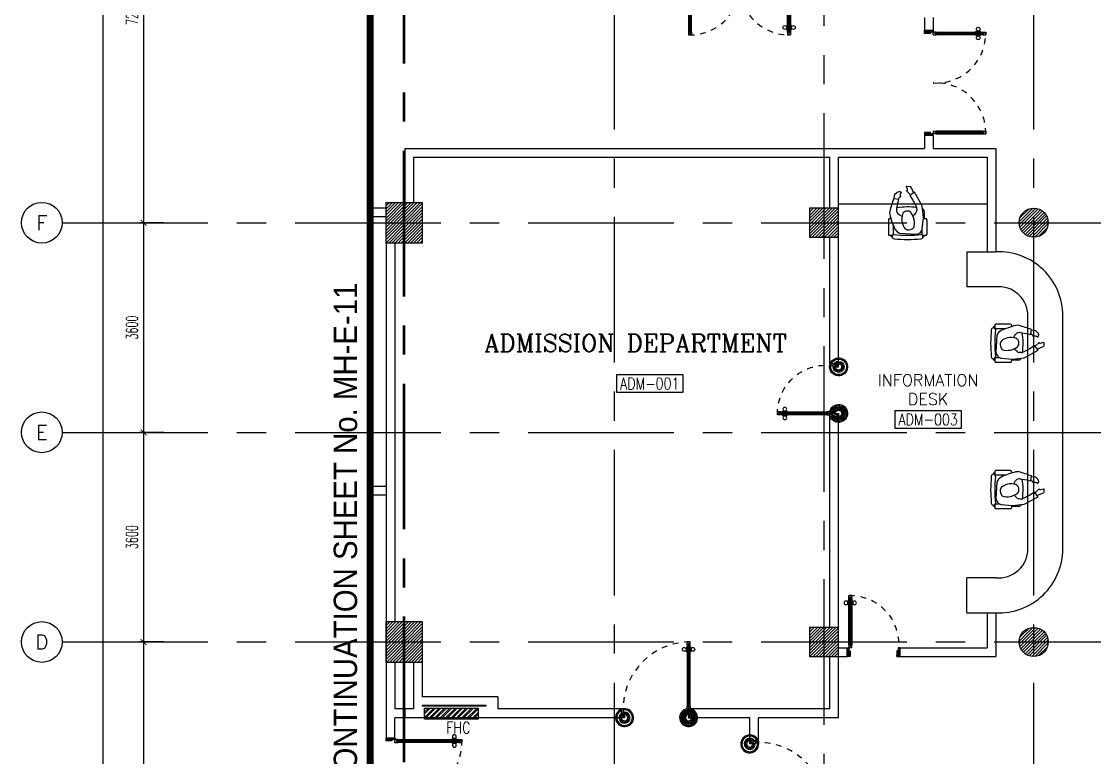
# Model space of a CAD drawing. Extents: x 0 to 93.3, y -13.5 to 76.8.
# Drawn here: x 0 to 18.42, y 10.62 to 23.26 of the extents above; entities that cross this region are included whole.
import ezdxf
from ezdxf.enums import TextEntityAlignment as Align

# ---------------------------------------------------------------- set-up
doc = ezdxf.new("R2010")
doc.units = 0
doc.header["$MEASUREMENT"] = 0
doc.header["$PDMODE"] = 3
doc.header["$PDSIZE"] = 0.1
for name, pattern in [('CENTER2', [1.125, 0.75, -0.125, 0.125, -0.125]), ('CENTERX2', [4, 2.5, -0.5, 0.5, -0.5]), ('HIDDEN', [0.375, 0.25, -0.125])]:
    doc.linetypes.add(name, pattern=pattern)
doc.layers.get('0').update_dxf_attribs({"color": 11, "linetype": 'CONTINUOUS'})
doc.layers.get('DEFPOINTS').update_dxf_attribs({"color": 11, "linetype": 'CONTINUOUS'})
for name, color, linetype in [('AX-CR', 11, 'CONTINUOUS'), ('AX-DIM', 11, 'CONTINUOUS'), ('AX-TXT', 11, 'CONTINUOUS'), ('AXES', 11, 'CENTERX2'), ('COL', 11, 'CONTINUOUS'), ('COUNTER', 11, 'CONTINUOUS'), ('DOOR', 11, 'CONTINUOUS'), ('EJ', 11, 'CONTINUOUS'), ('ELEV', 11, 'CONTINUOUS'), ('FHC', 11, 'CONTINUOUS'), ('HAT', 11, 'CONTINUOUS'), ('NON-MEDICAL', 11, 'CONTINUOUS'), ('RM-BOX', 11, 'CONTINUOUS'), ('RM-NAME', 11, 'CONTINUOUS'), ('RM-NO', 11, 'CONTINUOUS'), ('SHAFT', 11, 'CONTINUOUS'), ('SUNI-FUR', 11, 'CONTINUOUS'), ('TXT1', 11, 'CONTINUOUS'), ('WALL', 11, 'CONTINUOUS')]:
    doc.layers.add(name, color=color, linetype=linetype)
doc.styles.add('ROMANC', font='romanc', dxfattribs={"height": 0.1})
doc.styles.add('ROMANS', font='ROMANS.shx', dxfattribs={"width": 0.6})
doc.styles.add('TTXT', font='swisse.ttf', dxfattribs={"width": 0.6})
doc.dimstyles.new('STANDARD in', dxfattribs={"dimtxt": 0.2, "dimasz": 0.1, "dimexe": 0.07, "dimexo": 0.05, "dimgap": 0.1, "dimtad": 1, "dimdec": 0, "dimlfac": 1000, "dimzin": 0, "dimdsep": 46, "dimtxsty": 'ROMANS', "dimblk": 'ARCHTICK', "dimcen": 0.05, "dimdle": 0.05, "dimclrd": 7, "dimclre": 7, "dimclrt": 2, "dimadec": 0, "dimazin": 0, "dimtfac": 1, "dimtdec": 0, "dimtmove": 2, "dimatfit": 3, "dimldrblk": 'ARCHTICK', "dimfxl": 0, "dimtolj": 1, "dimtzin": 0, "dimarcsym": 0})

# ---------------------------------------------------------------- blocks, each defined once
blk = doc.blocks.new('RM1')
at = {"layer": 'RM-BOX'}
blk.add_lwpolyline([(570, -200), (-570, -200), (-570, -500), (570, -500)], close=True, dxfattribs=at)
at = {"layer": 'RM-NAME', "style": 'ROMANS'}
for tag, p in [('ROOMNAME1', (0, 324)), ('ROOMNAME2', (0, 0))]:
    blk.add_attdef(tag, text='', height=200, dxfattribs=at).set_placement(p, align=Align.MIDDLE)
at = {"layer": 'RM-NO', "style": 'ROMANS', "width": 0.8}
blk.add_attdef('ROOMNO', text='', height=200, dxfattribs=at).set_placement((0, -350), align=Align.MIDDLE)
blk = doc.blocks.new('DOOR100')
at = {"layer": 'DOOR', "color": 7, "linetype": 'ByBlock'}
for p, q in [((-75, 1250), (-75, 1300)), ((-75, 1300), (-25, 1300)), ((-25, 1300), (-75, 1300)), ((-25, 1250), (-25, 1300)), ((-91, 1205), (-91, 1140)), ((-82, 1205), (-91, 1205)), ((-82, 1140), (-91, 1140)), ((-82, 1128), (-82, 1218)), ((-75, 1218), (-82, 1218)), ((-82, 1205), (-82, 1140)), ((-75, 1128), (-82, 1128)), ((-58, 1250), (-75, 1250)), ((-58, 1250), (-58, 1270)), ((-42, 1270), (-58, 1270)), ((-42, 1250), (-42, 1270)), ((-25, 1250), (-42, 1250)), ((-25, 1218), (-18, 1218)), ((-25, 1128), (-18, 1128)), ((-18, 1128), (-18, 1218)), ((-18, 1205), (-18, 1140)), ((-18, 1205), (-9, 1205)), ((-18, 1140), (-9, 1140)), ((-9, 1205), (-9, 1140)), ((-75, 200), (-58, 200)), ((-75, 150), (-75, 200)), ((-58, 200), (-58, 180)), ((-42, 200), (-25, 200)), ((-42, 180), (-42, 200)), ((-25, 200), (-25, 150)), ((-1200, 0), (-1200, 150)), ((-1200, 150), (-1175, 150)), ((-1200, 150), (-1200, 0)), ((-1150, 0), (-1200, 114)), ((-1150, 0), (-1200, 40)), ((-1150, 0), (-1200, 0)), ((-1175, 150), (-1175, 100)), ((-1175, 100), (-1150, 100)), ((-1150, 0), (-1163, 100)), ((-1150, 100), (-1150, 0)), ((-75, 150), (-25, 150)), ((-58, 180), (-42, 180)), ((-50, 0), (0, 114)), ((-50, 100), (-50, 0)), ((-50, 0), (-37, 100)), ((-25, 100), (-50, 100)), ((-50, 0), (0, 40)), ((-50, 0), (0, 0)), ((0, 150), (-25, 150)), ((-25, 150), (-25, 100)), ((0, 0), (0, 150)), ((0, 150), (0, 0))]:
    blk.add_line(p, q, dxfattribs=at)
at = {"layer": 'DOOR', "linetype": 'ByBlock'}
for p, q in [((-75, 1250), (-75, 200)), ((-58, 200), (-58, 1250)), ((-42, 200), (-42, 1250)), ((-25, 200), (-25, 1250))]:
    blk.add_line(p, q, dxfattribs=at)
at = {"layer": 'DOOR', "color": 7, "linetype": 'ByBlock'}
for centre in [(-124, 1173), (24, 1173)]:
    blk.add_circle(centre, 32.4, dxfattribs=at)
at = {"layer": 'DOOR', "linetype": 'HIDDEN', "ltscale": 0.5}
blk.add_arc((-25, 150), 1150, 90, 180, dxfattribs=at)
at = {"layer": 'DOOR', "color": 7, "linetype": 'ByBlock'}
for centre, radius, start, end in [((-1150, 0), 154, 103.7142, 108.8947), ((-1150, 0), 134, 100.72, 111.8402), ((-1150, 0), 94.4, 90, 121.9818), ((-1150, 0), 74.4, 90, 132.2236), ((-1150, 0), 54.4, 90, 156.7926), ((-1150, 0), 34.4, 90, 180), ((-1150, 0), 14.4, 90, 180), ((-50, 0), 94.4, 58.0182, 90), ((-50, 0), 74.4, 47.7764, 90), ((-50, 0), 54.4, 23.2074, 90), ((-50, 0), 34.4, 0, 90), ((-50, 0), 14.4, 0, 90), ((-50, 0), 134, 68.1598, 79.28), ((-50, 0), 114, 64.0838, 77.3774), ((-50, 0), 154, 71.1053, 76.2858)]:
    blk.add_arc(centre, radius, start, end, dxfattribs=at)
blk = doc.blocks.new('A$C49F1192B')
at = {"layer": 'DOOR', "color": 0, "linetype": 'ByBlock', "xscale": -1, "rotation": 270}
blk.add_blockref('DOOR100', (0, 1200), dxfattribs=at)
blk = doc.blocks.new('*X127')
at = {"color": 0}
for p, q in [((73379, 17907), (73834, 18361)), ((73379, 17960), (73780, 18361)), ((73379, 18013), (73727, 18361)), ((73379, 18066), (73674, 18361)), ((73379, 18119), (73621, 18361)), ((73379, 18172), (73568, 18361)), ((73379, 18225), (73515, 18361)), ((73379, 18278), (73462, 18361)), ((73379, 18331), (73409, 18361)), ((73387, 17861), (73879, 18354)), ((73440, 17861), (73879, 18301)), ((73493, 17861), (73879, 18248)), ((73546, 17861), (73879, 18195)), ((73599, 17861), (73879, 18142)), ((73652, 17861), (73879, 18088)), ((73705, 17861), (73879, 18035)), ((73758, 17861), (73879, 17982)), ((73811, 17861), (73879, 17929)), ((73864, 17861), (73879, 17876))]:
    blk.add_line(p, q, dxfattribs=at)
blk = doc.blocks.new('COL50')
at = {"layer": 'COL'}
blk.add_lwpolyline([(-250, 250), (-250, -250), (250, -250), (250, 250)], close=True, dxfattribs=at)
blk = doc.blocks.new('*X126')
at = {"color": 0}
for p, q in [((73379, 25066), (73874, 25561)), ((73379, 25119), (73821, 25561)), ((73379, 25172), (73768, 25561)), ((73379, 25225), (73715, 25561)), ((73379, 25278), (73662, 25561)), ((73379, 25331), (73609, 25561)), ((73379, 25384), (73556, 25561)), ((73379, 25437), (73503, 25561)), ((73379, 25490), (73450, 25561)), ((73379, 25543), (73397, 25561)), ((73427, 25061), (73879, 25513)), ((73480, 25061), (73879, 25460)), ((73533, 25061), (73879, 25407)), ((73586, 25061), (73879, 25354)), ((73639, 25061), (73879, 25301)), ((73692, 25061), (73879, 25248)), ((73745, 25061), (73879, 25195)), ((73798, 25061), (73879, 25142)), ((73851, 25061), (73879, 25089))]:
    blk.add_line(p, q, dxfattribs=at)
blk = doc.blocks.new('A$C272A55A0')
at = {"layer": 'DOOR', "color": 0, "linetype": 'ByBlock'}
for p, q in [((0, 900), (0, 1050)), ((50, 1050), (0, 1050)), ((25, 950), (50, 950)), ((25, 900), (25, 950)), ((50, 950), (50, 1050)), ((1750, 950), (1750, 1050)), ((1750, 1050), (1800, 1050)), ((1775, 950), (1750, 950)), ((1775, 900), (1775, 950)), ((1800, 1050), (1800, 900)), ((0, 900), (25, 900)), ((75, 900), (25, 900)), ((25, 850), (25, 900)), ((42, 850), (25, 850)), ((58, 870), (42, 870)), ((42, 870), (42, 850)), ((58, 850), (58, 870)), ((75, 850), (58, 850)), ((75, 900), (75, 850)), ((1725, 900), (1775, 900)), ((1725, 900), (1725, 850)), ((1725, 850), (1742, 850)), ((1742, 870), (1758, 870)), ((1742, 850), (1742, 870)), ((1758, 870), (1758, 850)), ((1758, 850), (1775, 850)), ((1800, 900), (1775, 900)), ((1775, 850), (1775, 900)), ((25, 50), (42, 50)), ((25, 50), (25, 0)), ((25, 0), (75, 0)), ((75, 0), (25, 0)), ((42, 50), (42, 30)), ((42, 30), (58, 30)), ((58, 50), (75, 50)), ((58, 50), (58, 30)), ((75, 50), (75, 0)), ((1718, 160), (1709, 160)), ((1709, 95), (1709, 160)), ((1718, 95), (1709, 95)), ((1725, 173), (1718, 173)), ((1718, 173), (1718, 83)), ((1718, 95), (1718, 160)), ((1725, 83), (1718, 83)), ((1742, 50), (1725, 50)), ((1725, 50), (1725, 0)), ((1775, 0), (1725, 0)), ((1725, 0), (1775, 0)), ((1742, 50), (1742, 30)), ((1758, 30), (1742, 30)), ((1775, 50), (1758, 50)), ((1758, 50), (1758, 30)), ((1775, 173), (1782, 173)), ((1775, 83), (1782, 83)), ((1775, 50), (1775, 0)), ((1782, 173), (1782, 83)), ((1782, 160), (1791, 160)), ((1782, 95), (1782, 160)), ((1782, 95), (1791, 95)), ((1791, 95), (1791, 160))]:
    blk.add_line(p, q, dxfattribs=at)
at = {"layer": 'DOOR', "color": 9, "linetype": 'ByBlock'}
for p, q in [((50, 1050), (0, 1010)), ((50, 1050), (0, 937)), ((50, 1050), (37, 950)), ((1750, 1050), (1800, 1010)), ((1750, 1050), (1800, 937)), ((1750, 1050), (1763, 950))]:
    blk.add_line(p, q, dxfattribs=at)
at = {"layer": 'DOOR', "linetype": 'ByBlock'}
for p, q in [((25, 850), (25, 50)), ((42, 850), (42, 50)), ((58, 850), (58, 50)), ((75, 50), (75, 850)), ((1725, 50), (1725, 850)), ((1742, 850), (1742, 50)), ((1758, 850), (1758, 50)), ((1775, 850), (1775, 50))]:
    blk.add_line(p, q, dxfattribs=at)
at = {"layer": 'DOOR', "color": 0, "linetype": 'ByBlock'}
for centre in [(1676, 128), (1824, 128)]:
    blk.add_circle(centre, 32.4, dxfattribs=at)
at = {"layer": 'DOOR', "color": 9, "linetype": 'ByBlock'}
for centre, radius, start, end in [((50, 1050), 54.4, 203.2074, 270), ((50, 1050), 74.4, 227.7764, 270), ((50, 1050), 94.4, 238.0182, 270), ((50, 1050), 114, 244.0838, 257.3774), ((50, 1050), 134, 248.1598, 259.28), ((50, 1050), 34.4, 180, 270), ((50, 1050), 14.4, 180, 270), ((1750, 1050), 14.4, 270, 0), ((1750, 1050), 34.4, 270, 0), ((1750, 1050), 54.4, 270, 336.7926), ((1750, 1050), 74.4, 270, 312.2236), ((1750, 1050), 94.4, 270, 301.9818), ((1750, 1050), 114, 282.6226, 295.9162), ((1750, 1050), 134, 280.72, 291.8402), ((50, 1050), 154, 251.1053, 256.2858), ((1750, 1050), 154, 283.7142, 288.8947)]:
    blk.add_arc(centre, radius, start, end, dxfattribs=at)
at = {"layer": 'DOOR', "linetype": 'HIDDEN', "ltscale": 0.5}
for centre, start, end in [((50, 851), 268.3174, 3.2965), ((1750, 851), 176.7035, 271.6826)]:
    blk.add_arc(centre, 851, start, end, dxfattribs=at)
at = {"layer": 'WALL', "linetype": 'ByBlock'}
blk.add_line((1800, 900), (1800, 1050), dxfattribs=at)
blk = doc.blocks.new('C11')
at = {"layer": 'HAT'}
h = blk.add_hatch(dxfattribs=at)
h.set_pattern_fill('ANSI31', color=256, scale=300, style=0)
h.set_pattern_definition([(45, (-383765.23, -62181), (-26.5165043, 26.5165043), [])])
h.paths.add_polyline_path([(-20, 350), (-20, 700), (-320, 700), (-320, 350)])
h.paths.add_polyline_path([(-320, 0), (-20, 0), (-20, 350), (-320, 350)])
h = blk.add_hatch(dxfattribs=at)
h.set_pattern_fill('ANSI31', color=256, scale=300, style=0)
h.set_pattern_definition([(45, (-383445.23, -62181), (-26.5165043, 26.5165043), [])])
h.paths.add_polyline_path([(300, 350), (300, 700), (0, 700), (0, 350)])
h.paths.add_polyline_path([(0, 0), (300, 0), (300, 350), (0, 350)])
at = {"layer": 'COL'}
for points in [[(-20, 700), (-20, 0), (-320, 0), (-320, 700)], [(300, 700), (300, 0), (0, 0), (0, 700)]]:
    blk.add_lwpolyline(points, close=True, dxfattribs=at)
blk = doc.blocks.new('DOOR90')
at = {"layer": 'DOOR', "color": 7, "linetype": 'ByBlock'}
for p, q in [((-150, 0), (0, 0)), ((-150, 0), (-150, -25)), ((0, -50), (-114, 0)), ((0, -50), (-40, 0)), ((0, -50), (0, 0)), ((-1000, -25), (-1050, -25)), ((-1050, -75), (-1050, -25)), ((-1050, -25), (-1050, -75)), ((-1000, -75), (-1050, -75)), ((-1000, -42), (-1020, -42)), ((-1020, -42), (-1020, -58)), ((-1000, -58), (-1020, -58)), ((-1000, -25), (-1000, -42)), ((-1000, -58), (-1000, -75)), ((-878, -18), (-968, -18)), ((-968, -25), (-968, -18)), ((-968, -75), (-968, -82)), ((-878, -82), (-968, -82)), ((-955, -9), (-890, -9)), ((-955, -18), (-955, -9)), ((-955, -18), (-890, -18)), ((-955, -82), (-890, -82)), ((-955, -82), (-955, -91)), ((-955, -91), (-890, -91)), ((-890, -18), (-890, -9)), ((-890, -82), (-890, -91)), ((-878, -25), (-878, -18)), ((-878, -75), (-878, -82)), ((-200, -25), (-150, -25)), ((-200, -42), (-200, -25)), ((-180, -42), (-200, -42)), ((-200, -58), (-180, -58)), ((-200, -75), (-200, -58)), ((-150, -75), (-200, -75)), ((-180, -58), (-180, -42)), ((-150, -25), (-100, -25)), ((-150, -75), (-150, -25)), ((-100, -25), (-100, -50)), ((0, -50), (-100, -37)), ((-100, -50), (0, -50)), ((-150, -875), (-100, -875)), ((-150, -900), (-150, -875)), ((-150, -900), (0, -900)), ((0, -900), (-150, -900)), ((0, -850), (-114, -900)), ((-100, -875), (-100, -850)), ((0, -850), (-100, -863)), ((-100, -850), (0, -850)), ((0, -850), (-40, -900)), ((0, -850), (0, -900))]:
    blk.add_line(p, q, dxfattribs=at)
at = {"layer": 'DOOR', "linetype": 'ByBlock'}
for p, q in [((-200, -25), (-1000, -25)), ((-200, -42), (-1000, -42)), ((-200, -58), (-1000, -58)), ((-1000, -75), (-200, -75))]:
    blk.add_line(p, q, dxfattribs=at)
at = {"layer": 'DOOR', "color": 7, "linetype": 'ByBlock'}
for centre in [(-923, 24), (-923, -124)]:
    blk.add_circle(centre, 32.4, dxfattribs=at)
for centre, radius, start, end in [((0, -50), 154, 161.1053, 166.2858), ((0, -50), 94.4, 148.0182, 180), ((0, -50), 134, 158.1598, 169.28), ((0, -50), 114, 154.0838, 167.3774), ((0, -50), 74.4, 137.7764, 180), ((0, -50), 54.4, 113.2074, 180), ((0, -50), 34.4, 90, 180), ((0, -50), 14.4, 90, 180), ((0, -850), 154, 193.7142, 198.8947), ((0, -850), 134, 190.72, 201.8402), ((0, -850), 94.4, 180, 211.9818), ((0, -850), 74.4, 180, 222.2236), ((0, -850), 54.4, 180, 246.7926), ((0, -850), 34.4, 180, 270), ((0, -850), 14.4, 180, 270)]:
    blk.add_arc(centre, radius, start, end, dxfattribs=at)
at = {"layer": 'DOOR', "linetype": 'HIDDEN', "ltscale": 0.5}
blk.add_arc((-222, -50), 828, 178.2701, 275.003, dxfattribs=at)
blk = doc.blocks.new('A$C7D0B43B4')
at = {"layer": 'NON-MEDICAL'}
for p, q in [((0.043, 0.597), (0.043, 0.593)), ((0.071, 0.618), (0.063, 0.618)), ((0.071, 0.644), (0.071, 0.597)), ((0.336, 0.658), (0.085, 0.658)), ((0.251, 0.577), (0.091, 0.577)), ((0.357, 0.638), (0.357, 0.614)), ((0.688, 0.48), (0.699, 0.565)), ((0.106, 0.467), (0.09, 0.179)), ((0.134, 0.512), (0.106, 0.467)), ((0.178, 0.547), (0.134, 0.512)), ((0.397, 0.425), (0.41, 0.455)), ((0.41, 0.455), (0.42, 0.475)), ((0.42, 0.475), (0.436, 0.491)), ((0.507, 0.515), (0.509, 0.515)), ((0.509, 0.515), (0.541, 0.511)), ((0.541, 0.511), (0.583, 0.504)), ((0.583, 0.504), (0.62, 0.497)), ((0.62, 0.497), (0.663, 0.486)), ((0.663, 0.486), (0.688, 0.48)), ((0.415, 0.223), (0.409, 0.24)), ((0.454, 0.186), (0.415, 0.223)), ((0.594, 0.195), (0.545, 0.173)), ((0.586, 0.085), (0.813, 0.209)), ((0.673, 0.236), (0.594, 0.195)), ((0.754, 0.29), (0.673, 0.236)), ((0.813, 0.209), (0.754, 0.29)), ((0.043, 0.065), (0.043, 0.061)), ((0.071, 0.04), (0.063, 0.04)), ((0.071, 0.061), (0.071, 0.014)), ((0.159, 0.081), (0.091, 0.081)), ((0.174, 0.076), (0.185, 0.075)), ((0.185, 0.075), (0.363, 0.056)), ((0.357, 0.057), (0.357, 0.02)), ((0.481, 0.042), (0.357, 0.042)), ((0.374, 0.056), (0.568, 0.079)), ((0.517, 0.169), (0.481, 0.174)), ((0.336, 0), (0.085, 0))]:
    blk.add_line(p, q, dxfattribs=at)
for points in [[(0.698, 0.558), (0.766, 0.55, -0.166504), (0.775, 0.545), (0.806, 0.515, -0.116666), (0.809, 0.509), (0.822, 0.473, -0.181583), (0.821, 0.462), (0.811, 0.438, -0.566275), (0.802, 0.437, 0.372711), (0.738, 0.448, -0.458371), (0.731, 0.45, 0.210622), (0.689, 0.49)], [(0.36, 0.43, 0.128062), (0.226, 0.398, 0.215717), (0.165, 0.334), (0.165, 0.302), (0.169, 0.28), (0.179, 0.25, 0.242433), (0.225, 0.213, 0.136513), (0.377, 0.225), (0.439, 0.254, 0.297129), (0.486, 0.326, 0.138986), (0.471, 0.383, 0.105167), (0.45, 0.408), (0.43, 0.418), (0.406, 0.423), (0.36, 0.429)], [(0.763, 0.278), (0.827, 0.34, -0.445833), (0.835, 0.34), (0.837, 0.338, 0.30427), (0.855, 0.332), (0.905, 0.346, -0.509983), (0.913, 0.341), (0.911, 0.285, -0.292523), (0.9, 0.27), (0.8, 0.228)]]:
    blk.add_lwpolyline(points, format="xyb", dxfattribs=at)
for centre, radius, start, end in [((2.366, 0.329), 2.366, 174.4479, 185.5521), ((0.047, 0.558), 0.0356, 0, 180), ((0.063, 0.597), 0.0208, 90, 180), ((0.085, 0.644), 0.0138, 90, 180), ((0.091, 0.597), 0.0201, 180, 270), ((2.367, 0.329), 2.296, 174.2765, 185.7235), ((0.813, -0.863), 1.546, 104.2923, 114.2344), ((0.336, 0.638), 0.0203, 0, 90), ((0.456, 0.537), 0.101, 75.057, 104.2923), ((-0.092, -1.518), 2.229, 69.1975, 75.057), ((0.494, 0.435), 0.081, 81.0713, 136.3762), ((-0.526, 0.329), 1.083, 351.724, 9.6686), ((0.488, 0.224), 0.0506, 227.3813, 262.245), ((0.047, 0.1), 0.0356, 180, 0), ((0.063, 0.061), 0.0208, 180, 270), ((0.091, 0.061), 0.0201, 90, 180), ((0.085, 0.014), 0.0138, 180, 270), ((0.202, 0.184), 0.112, 182.6749, 255.2934), ((0.336, 0.02), 0.0203, 270, 0), ((0.368, 0.107), 0.0506, 264.13, 276.5666), ((0.481, 0.092), 0.0498, 270, 338.5912), ((0.524, 0.219), 0.0506, 262.245, 294.4377), ((0.562, 0.129), 0.0506, 276.5666, 298.8411)]:
    blk.add_arc(centre, radius, start, end, dxfattribs=at)
blk = doc.blocks.new('AXR')
at = {"layer": 'AX-CR'}
blk.add_circle((350, 0), 350, dxfattribs=at)
at = {"layer": 'AX-TXT', "style": 'ROMANS'}
blk.add_attdef('AX', text='', height=250, dxfattribs=at).set_placement((350, 0), align=Align.MIDDLE)
blk = doc.blocks.new('_ARCHTICK')
at = {"color": 0, "linetype": 'ByBlock', "const_width": 0.15}
blk.add_lwpolyline([(-0.5, -0.5), (0.5, 0.5)], dxfattribs=at)
blk = doc.blocks.new('*D138')
at = {"layer": 'AX-DIM', "color": 7, "lineweight": -2}
for p, q in [((1.396, 64.52), (1.396, 5.1)), ((5.765, 64.47), (1.326, 64.47)), ((11.979, 5.15), (1.326, 5.15))]:
    blk.add_line(p, q, dxfattribs=at)
at = {"layer": 'DEFPOINTS', "color": 0}
for p in [(5.815, 64.47), (1.396, 5.15), (12.029, 5.15)]:
    blk.add_point(p, dxfattribs=at)
at = {"layer": 'AX-DIM', "color": 7, "lineweight": -2, "xscale": 0.1, "yscale": 0.1, "zscale": 0.1}
for p, rotation in [((1.396, 64.47), 90), ((1.396, 5.15), 270)]:
    blk.add_blockref('_ARCHTICK', p, dxfattribs=dict(at, rotation=rotation))
at = {"layer": 'AX-DIM', "color": 2, "insert": (1.196, 34.81), "char_height": 0.2, "attachment_point": 5, "rotation": 90, "style": 'ROMANS'}
blk.add_mtext('\\A1;59320', dxfattribs=at)
blk = doc.blocks.new('*D141')
at = {"layer": 'AX-DIM', "color": 7, "lineweight": -2}
for p, q in [((2.446, 12.6), (2.026, 12.6)), ((2.096, 12.65), (2.096, 5.35)), ((2.446, 5.4), (2.026, 5.4))]:
    blk.add_line(p, q, dxfattribs=at)
at = {"layer": 'DEFPOINTS', "color": 0}
for p in [(2.496, 12.6), (2.096, 5.4), (2.496, 5.4)]:
    blk.add_point(p, dxfattribs=at)
at = {"layer": 'AX-DIM', "color": 7, "lineweight": -2, "xscale": 0.1, "yscale": 0.1, "zscale": 0.1}
for p, rotation in [((2.096, 12.6), 90), ((2.096, 5.4), 270)]:
    blk.add_blockref('_ARCHTICK', p, dxfattribs=dict(at, rotation=rotation))
at = {"layer": 'AX-DIM', "color": 2, "insert": (1.896, 9), "char_height": 0.2, "attachment_point": 5, "rotation": 90, "style": 'ROMANS'}
blk.add_mtext('\\A1;7200', dxfattribs=at)
blk = doc.blocks.new('*D146')
at = {"layer": 'AX-DIM', "color": 7, "lineweight": -2}
for p, q in [((2.446, 27), (2.026, 27)), ((2.096, 27.05), (2.096, 19.75)), ((2.446, 19.8), (2.026, 19.8))]:
    blk.add_line(p, q, dxfattribs=at)
at = {"layer": 'DEFPOINTS', "color": 0}
for p in [(2.496, 27), (2.096, 19.8), (2.496, 19.8)]:
    blk.add_point(p, dxfattribs=at)
at = {"layer": 'AX-DIM', "color": 7, "lineweight": -2, "xscale": 0.1, "yscale": 0.1, "zscale": 0.1}
for p, rotation in [((2.096, 27), 90), ((2.096, 19.8), 270)]:
    blk.add_blockref('_ARCHTICK', p, dxfattribs=dict(at, rotation=rotation))
at = {"layer": 'AX-DIM', "color": 2, "insert": (1.896, 23.4), "char_height": 0.2, "attachment_point": 5, "rotation": 90, "style": 'ROMANS'}
blk.add_mtext('\\A1;7200', dxfattribs=at)
blk = doc.blocks.new('*D147')
at = {"layer": 'AX-DIM', "color": 7, "lineweight": -2}
for p, q in [((2.096, 16.25), (2.096, 12.55)), ((2.446, 16.2), (2.026, 16.2)), ((2.446, 12.6), (2.026, 12.6))]:
    blk.add_line(p, q, dxfattribs=at)
at = {"layer": 'DEFPOINTS', "color": 0}
for p in [(2.496, 16.2), (2.096, 12.6), (2.496, 12.6)]:
    blk.add_point(p, dxfattribs=at)
at = {"layer": 'AX-DIM', "color": 7, "lineweight": -2, "xscale": 0.1, "yscale": 0.1, "zscale": 0.1}
for p, rotation in [((2.096, 16.2), 90), ((2.096, 12.6), 270)]:
    blk.add_blockref('_ARCHTICK', p, dxfattribs=dict(at, rotation=rotation))
at = {"layer": 'AX-DIM', "color": 2, "insert": (1.896, 14.4), "char_height": 0.2, "attachment_point": 5, "rotation": 90, "style": 'ROMANS'}
blk.add_mtext('\\A1;3600', dxfattribs=at)
blk = doc.blocks.new('*D148')
at = {"layer": 'AX-DIM', "color": 7, "lineweight": -2}
for p, q in [((2.446, 19.8), (2.026, 19.8)), ((2.096, 19.85), (2.096, 16.15)), ((2.446, 16.2), (2.026, 16.2))]:
    blk.add_line(p, q, dxfattribs=at)
at = {"layer": 'DEFPOINTS', "color": 0}
for p in [(2.496, 19.8), (2.096, 16.2), (2.496, 16.2)]:
    blk.add_point(p, dxfattribs=at)
at = {"layer": 'AX-DIM', "color": 7, "lineweight": -2, "xscale": 0.1, "yscale": 0.1, "zscale": 0.1}
for p, rotation in [((2.096, 19.8), 90), ((2.096, 16.2), 270)]:
    blk.add_blockref('_ARCHTICK', p, dxfattribs=dict(at, rotation=rotation))
at = {"layer": 'AX-DIM', "color": 2, "insert": (1.896, 18), "char_height": 0.2, "attachment_point": 5, "rotation": 90, "style": 'ROMANS'}
blk.add_mtext('\\A1;3600', dxfattribs=at)

msp = doc.modelspace()

# ---------------------------------------------------------------- hatches: boundary and pattern name
at = {"layer": 'FHC', "linetype": 'ByBlock', "ltscale": 0.3}
h = msp.add_hatch(dxfattribs=at)
h.set_pattern_fill('ANSI32', color=11, scale=175, style=0)
h.set_pattern_definition([(44.999998, (-225.27665, -19.776005), (-0.046403885, 0.046403882), []), (44.999998, (-225.24571, -19.776005), (-0.046403885, 0.046403882), [])])
h.paths.add_polyline_path([(7.8395, 11.275), (7.8395, 11.465), (6.9195, 11.465), (6.9195, 11.275)])
h.paths.add_polyline_path([(6.7069, 10.8539), (6.7069, 11.2747), (6.9694, 11.2747), (6.9694, 10.8539)], flags=9)
at = {"layer": 'HAT'}
h = msp.add_hatch(dxfattribs=at)
h.set_pattern_fill('ANSI31', color=256, scale=0.3, style=0)
h.set_pattern_definition([(45, (-43.86075, -23.833337), (-0.026516504, 0.026516504), [])])
h.paths.add_polyline_path([(17.1295, 19.8011), (17.3795, 19.8011), (17.3795, 20.0511, 0.4142136)])
h.paths.add_polyline_path([(17.3795, 20.0511), (17.3795, 19.8011), (17.6295, 19.8011, 0.4142136)])
h.paths.add_polyline_path([(17.6295, 19.8011), (17.3795, 19.8011), (17.3795, 19.5511, 0.4142136)])
h.paths.add_polyline_path([(17.3795, 19.8011), (17.1295, 19.8011, 0.4142136), (17.3795, 19.5511)])
h = msp.add_hatch(dxfattribs=at)
h.set_pattern_fill('ANSI31', color=256, scale=0.3, style=0)
h.set_pattern_definition([(45, (-43.86075, -31.033337), (-0.026516504, 0.026516504), [])])
h.paths.add_polyline_path([(17.1295, 12.6011), (17.3795, 12.6011), (17.3795, 12.8511, 0.4142136)])
h.paths.add_polyline_path([(17.3795, 12.8511), (17.3795, 12.6011), (17.6295, 12.6011, 0.4142136)])
h.paths.add_polyline_path([(17.6295, 12.6011), (17.3795, 12.6011), (17.3795, 12.3511, 0.4142136)])
h.paths.add_polyline_path([(17.3795, 12.6011), (17.1295, 12.6011, 0.4142136), (17.3795, 12.3511)])

# ---------------------------------------------------------------- linework, layer by layer
at = {"layer": 'AXES'}
for p, q in [((6.5595, -1.4643), (6.5595, 76.0748)), ((6.5795, -1.4643), (6.5795, 76.0748)), ((13.7795, -12.8215), (13.7795, 76.0748)), ((10.1795, 5.4), (10.1795, 64.22)), ((17.3795, 5.4), (17.3795, 63.97)), ((0.7, 19.8), (22.7795, 19.8)), ((0.7, 16.2), (22.7795, 16.2)), ((0.7, 12.6), (22.7795, 12.6))]:
    msp.add_line(p, q, dxfattribs=at)
at = {"layer": 'COUNTER'}
for p, q in [((14.0295, 20.125), (16.5795, 20.125)), ((16.2295, 19.3), (16.2295, 18.6975)), ((16.2295, 19.3), (16.5795, 19.3)), ((16.7295, 18.6975), (16.2295, 18.6975)), ((17.2795, 14.2011), (17.2795, 18.2)), ((17.2795, 15.2375), (17.2795, 18.1875)), ((17.8795, 14.2011), (17.8795, 18.2)), ((17.8795, 15.2375), (17.8795, 18.1875)), ((16.2295, 13.1011), (16.2295, 13.7036)), ((16.7295, 13.7036), (16.2295, 13.7036)), ((16.2295, 13.1011), (16.5795, 13.1011))]:
    msp.add_line(p, q, dxfattribs=at)
for centre, radius, start, end in [((16.7795, 18.2), 1.1, 0, 92.60525), ((16.7795, 18.2), 0.5, 0, 95.73917), ((16.7795, 14.2011), 0.5, 264.26083, 0), ((16.7777, 14.2019), 1.1018, 267.49483, 359.95911)]:
    msp.add_arc(centre, radius, start, end, dxfattribs=at)
at = {"layer": 'ELEV', "linetype": 'CENTER2', "const_width": 0.12}
msp.add_lwpolyline([(5.9859, 3.1628), (5.9859, 66.62)], dxfattribs=at)
at = {"layer": 'FHC', "linetype": 'ByBlock', "ltscale": 0.3}
for p, q in [((6.9195, 11.465), (7.8395, 11.465)), ((6.9195, 11.275), (6.9195, 11.465)), ((7.8395, 11.465), (7.8395, 11.275)), ((7.8395, 11.275), (6.9195, 11.275))]:
    msp.add_line(p, q, dxfattribs=at)
at = {"layer": 'WALL'}
for p, q in [((15.5045, 23.325), (15.5045, 23.1)), ((15.6545, 23.325), (15.6545, 23.1)), ((15.6545, 23.1), (15.5045, 23.1)), ((15.5045, 21.3), (15.5045, 21.075)), ((15.6545, 21.3), (15.5045, 21.3)), ((15.6545, 21.3), (15.6545, 21.075)), ((6.5795, 21.075), (15.5045, 21.075)), ((6.5795, 21.075), (6.5795, 20.05)), ((15.6545, 21.075), (16.7295, 21.075)), ((16.7295, 21.075), (16.7295, 19.3)), ((6.7295, 20.925), (13.8795, 20.925)), ((6.7295, 20.925), (6.7295, 20.15)), ((13.8795, 20.05), (13.8795, 20.925)), ((14.0295, 20.925), (16.5795, 20.925)), ((14.0295, 17.375), (14.0295, 20.925)), ((16.5795, 20.925), (16.5795, 19.3)), ((6.2595, 20.05), (6.0506, 20.05)), ((6.2595, 19.9), (6.0506, 19.9)), ((13.8795, 17.375), (13.8795, 19.55)), ((6.2595, 19.45), (6.2595, 15.275)), ((6.4095, 19.45), (6.4095, 12.95)), ((16.5795, 19.3), (16.7295, 19.3)), ((13.8795, 17.375), (14.0295, 17.375)), ((13.8795, 12.85), (13.8795, 16.475)), ((13.8795, 16.475), (14.0295, 16.475)), ((14.0295, 12.85), (14.0295, 16.475)), ((6.0506, 15.275), (6.2595, 15.275)), ((6.0506, 15.125), (6.2595, 15.125)), ((6.2595, 15.275), (6.2595, 10.95)), ((16.5795, 13.1011), (16.7295, 13.1011)), ((16.5795, 13.1011), (16.5795, 12.5)), ((16.7295, 13.1011), (16.7295, 12.35)), ((13.8795, 11.45), (13.8795, 12.35)), ((14.0295, 12.5), (14.1795, 12.5)), ((14.0295, 11.3), (14.0295, 12.35)), ((14.0295, 12.35), (14.1795, 12.35)), ((14.1795, 12.35), (14.1795, 12.5)), ((15.0795, 12.35), (15.0795, 12.5)), ((15.0795, 12.5), (16.5795, 12.5)), ((15.0795, 12.35), (16.7295, 12.35)), ((6.4095, 12.25), (6.4095, 11.45)), ((6.7295, 12.25), (6.7295, 11.4495)), ((6.8795, 12.25), (6.8795, 11.66)), ((8.1795, 11.66), (6.8795, 11.66)), ((8.1795, 11.66), (8.1795, 11.45)), ((6.5595, 11.45), (6.4095, 11.45)), ((6.5595, 11.45), (6.4095, 11.45)), ((6.5595, 11.45), (6.5595, 11.3)), ((6.5795, 11.4495), (6.5795, 11.3)), ((6.7295, 11.4495), (6.5795, 11.4495)), ((7.9795, 11.51), (6.8795, 11.51)), ((6.8795, 11.51), (6.8795, 11.5)), ((7.9795, 11.5), (6.8795, 11.5)), ((7.9795, 11.5), (7.9795, 11.51)), ((10.3045, 11.45), (8.1795, 11.45)), ((10.3045, 11.3), (10.3045, 11.45)), ((13.8795, 11.45), (11.5045, 11.45)), ((11.5045, 11.3), (11.5045, 11.45)), ((6.4095, 10.95), (6.4095, 11.3)), ((10.3045, 11.3), (6.4095, 11.3)), ((6.9195, 11.3), (6.5795, 11.3)), ((8.1795, 11.3), (7.8395, 11.3)), ((12.5045, 11.3), (11.5045, 11.3)), ((12.5045, 10.9), (12.5045, 11.3)), ((14.0295, 11.3), (12.6545, 11.3)), ((12.6545, 10.9), (12.6545, 11.3)), ((6.4095, 10.95), (6.2595, 10.95)), ((12.6545, 10.9), (12.5045, 10.9))]:
    msp.add_line(p, q, dxfattribs=at)
at = {"layer": 'WALL', "color": 250, "linetype": 'HIDDEN', "ltscale": 0.25}
msp.add_line((7.8327, 11.3), (6.929, 11.3), dxfattribs=at)
at = {"layer": 'WALL'}
for centre in [(17.3795, 19.8011), (17.3795, 12.6011)]:
    msp.add_circle(centre, 0.25, dxfattribs=at)

# ---------------------------------------------------------------- block references
at = {"layer": 'AXES', "xscale": 0.001000000047497451, "yscale": 0.0009999999892897904, "zscale": 0.001}
for p, values in [((0, 19.8), {'AX': 'F'}), ((0, 16.2), {'AX': 'E'}), ((0, 12.6), {'AX': 'D'})]:
    msp.add_blockref('AXR', p, dxfattribs=at).add_auto_attribs(values)
at = {"layer": 'COL', "xscale": 0.001000000047497451, "yscale": 0.0009999999892897904, "zscale": 0.001}
for p in [(13.7795, 19.8), (13.7795, 12.6)]:
    msp.add_blockref('COL50', p, dxfattribs=at)
at = {"layer": 'DOOR', "color": 0, "xscale": 0.001000000047497451, "yscale": 0.0009999999892897904, "zscale": 0.001}
msp.add_blockref('A$C272A55A0', (11.4295, 23.0246), dxfattribs=at)
at = {"layer": 'DOOR', "color": 0, "yscale": 0.0009999999892897904, "zscale": 0.001}
for name, p, xscale, rotation in [('A$C272A55A0', (16.5549, 21.3), 0.0009999999892897904, 90), ('DOOR90', (14.1795, 12.35), -0.0009999999892897904, 90), ('A$C49F1192B', (12.5045, 10.9), -0.001000000047497451, 180)]:
    msp.add_blockref(name, p, dxfattribs=dict(at, xscale=xscale, rotation=rotation))
at = {"layer": 'DOOR', "yscale": 0.0009999999892897904, "zscale": 0.001}
for name, p, xscale, rotation in [('DOOR90', (14.0295, 16.475), -0.001000000047497451, 180), ('DOOR100', (6.2595, 10.95), -0.0009999999892897904, 270)]:
    msp.add_blockref(name, p, dxfattribs=dict(at, xscale=xscale, rotation=rotation))
at = {"layer": 'DOOR', "xscale": 0.001000000047497451, "yscale": 0.0009999999892897904, "zscale": 0.001}
msp.add_blockref('DOOR100', (11.5045, 11.3), dxfattribs=at)
at = {"layer": 'EJ', "color": 2, "linetype": 'ByBlock', "xscale": 0.001000000047497451, "yscale": 0.0009999999892897904, "zscale": 0.001}
for p in [(6.5795, 19.45), (6.5795, 12.25)]:
    msp.add_blockref('C11', p, dxfattribs=at)
at = {"layer": 'HAT', "xscale": 0.001000000047497451, "yscale": 0.0009999999892897904, "zscale": 0.001}
for name in ['*X126', '*X127']:
    msp.add_blockref(name, (-59.8497, -5.511), dxfattribs=at)
at = {"layer": 'HAT'}
ref = msp.add_blockref('RM1', (10.7882, 17.3882), dxfattribs=dict(at, xscale=0.001000000047497451, yscale=0.0009999999892897904, zscale=0.001))
ref.add_attrib('ROOMNO', 'ADM-001', dxfattribs={"layer": 'RM-NO', "height": 0.2, "style": 'ROMANS', "width": 0.8}).set_placement((10.7882, 17.0382), align=Align.MIDDLE)
at = {"layer": 'HAT', "xscale": 0.001000000047497451, "yscale": 0.0009999999892897904, "zscale": 0.001}
msp.add_blockref('RM1', (15.5673, 16.771), dxfattribs=at).add_auto_attribs({'ROOMNO': 'ADM-003', 'ROOMNAME2': 'DESK', 'ROOMNAME1': 'INFORMATION'})
at = {"layer": 'SUNI-FUR', "rotation": 90}
msp.add_blockref('A$C7D0B43B4', (15.5421, 19.5136), dxfattribs=at)
at = {"layer": 'SUNI-FUR'}
for p in [(16.6404, 17.4), (16.6404, 14.8858)]:
    msp.add_blockref('A$C7D0B43B4', p, dxfattribs=at)

# ---------------------------------------------------------------- texts
at = {"layer": 'RM-NAME', "style": 'ROMANC'}
msp.add_text('ADMISSION DEPARTMENT', height=0.3, dxfattribs=at).set_placement((10.5439, 17.7344), align=Align.MIDDLE)
at = {"layer": 'SHAFT', "color": 2, "style": 'ROMANS', "width": 0.8}
msp.add_text('FHC', height=0.2, dxfattribs=at).set_placement((7.2918, 11.0279))
at = {"layer": 'TXT1', "color": 6, "style": 'TTXT', "width": 0.9}
msp.add_text('MATCH LINE CONTINUATION SHEET No. MH-E-11', height=0.401182, rotation=90, dxfattribs=at).set_placement((5.7624, 6.8343))

# ---------------------------------------------------------------- dimensions: what is measured, and where the dimension line sits
at = {"layer": 'AX-DIM'}
for base, p1, p2, picture, middle in [((1.3958, 5.15), (5.8153, 64.47), (12.0285, 5.15), '*D138', (1.1958, 34.81)), ((2.0958, 19.8), (2.4958, 27), (2.4958, 19.8), '*D146', (1.8958, 23.4)), ((2.0958, 16.2), (2.4958, 19.8), (2.4958, 16.2), '*D148', (1.8958, 18)), ((2.0958, 12.6), (2.4958, 16.2), (2.4958, 12.6), '*D147', (1.8958, 14.4)), ((2.0958, 5.4), (2.4958, 12.6), (2.4958, 5.4), '*D141', (1.8958, 9))]:
    dim = msp.add_linear_dim(base=base, p1=p1, p2=p2, angle=270, dimstyle='STANDARD in', dxfattribs=at)
    dim.commit()
    dim.dimension.update_dxf_attribs({"geometry": picture, "text_midpoint": middle})

doc.saveas('drawing.dxf')
